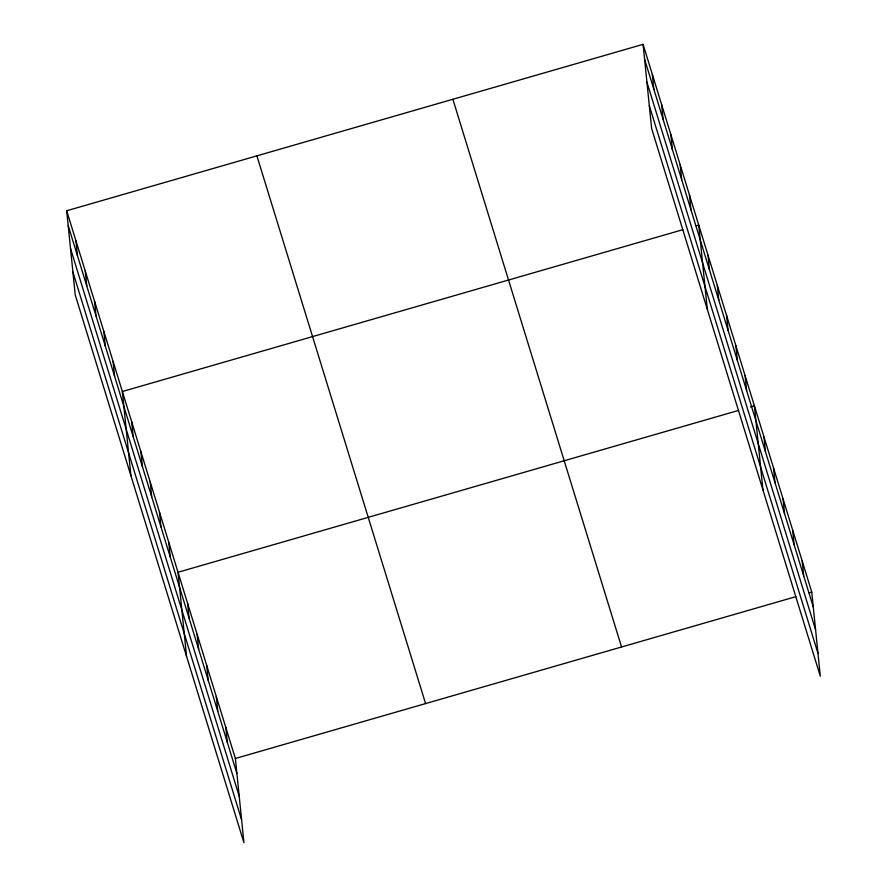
<?xml version="1.0" encoding="UTF-8"?>
<svg xmlns="http://www.w3.org/2000/svg" width="887" height="887" viewBox="0 0 887 887"><rect width="100%" height="100%" fill="white"/><g stroke="black" fill="none" stroke-linecap="round" stroke-linejoin="round"><path stroke-width="1.33" d="M66.691 210.773L235.377 758.496L243.925 842.65L75.24 294.927L66.691 210.773L643.075 44.35L811.76 592.072L820.309 676.227L651.623 128.504L643.075 44.35M682.89 229.678L122.362 391.522L130.91 475.676M696.095 225.863L698.745 225.098L707.294 309.253M738.549 410.426L178.021 572.27L186.569 656.424M750.446 406.989L754.405 405.847L762.953 490.001M235.377 758.496L795.905 596.652M809.11 592.838L811.76 592.072M644.594 59.241L813.268 606.963M646.911 82.103L815.585 629.825M649.306 105.642L817.98 653.375M452.869 99.266L621.554 647M256.897 155.857L425.583 703.579M68.21 225.664L236.884 773.397M70.528 248.526L239.213 796.249M72.922 272.065L241.597 819.799M802.203 561.039L803.711 575.929M792.634 530.005L794.153 544.895M783.077 498.96L784.596 513.85M773.519 467.926L775.038 482.816M763.962 436.892L765.481 451.782M745.124 375.722L746.643 390.613M735.855 345.597L737.363 360.488M726.575 315.473L728.083 330.363M717.295 285.348L718.814 300.238M708.014 255.223L709.533 270.114M689.465 194.974L690.973 209.864M680.185 164.849L681.704 179.739M670.905 134.724L672.424 149.615M661.635 104.599L663.143 119.49M652.355 74.475L653.863 89.365M225.819 727.462L227.327 742.352M216.262 696.428L217.77 711.319M206.704 665.383L208.212 680.274M197.147 634.349L198.655 649.24M187.578 603.315L189.097 618.206M168.752 542.145L170.26 557.036M159.472 512.021L160.979 526.911M150.191 481.896L151.71 496.787M140.911 451.771L142.43 466.662M131.642 421.647L133.15 436.537M113.081 361.397L114.6 376.288M103.801 331.272L105.32 346.163M94.532 301.148L96.04 316.038M85.252 271.023L86.76 285.913M75.972 240.898L77.491 255.789"/></g></svg>
